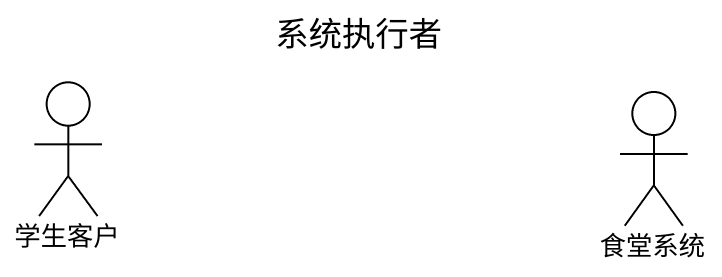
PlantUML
@startuml
title 系统执行者
actor 学生客户
actor 食堂系统
@enduml
